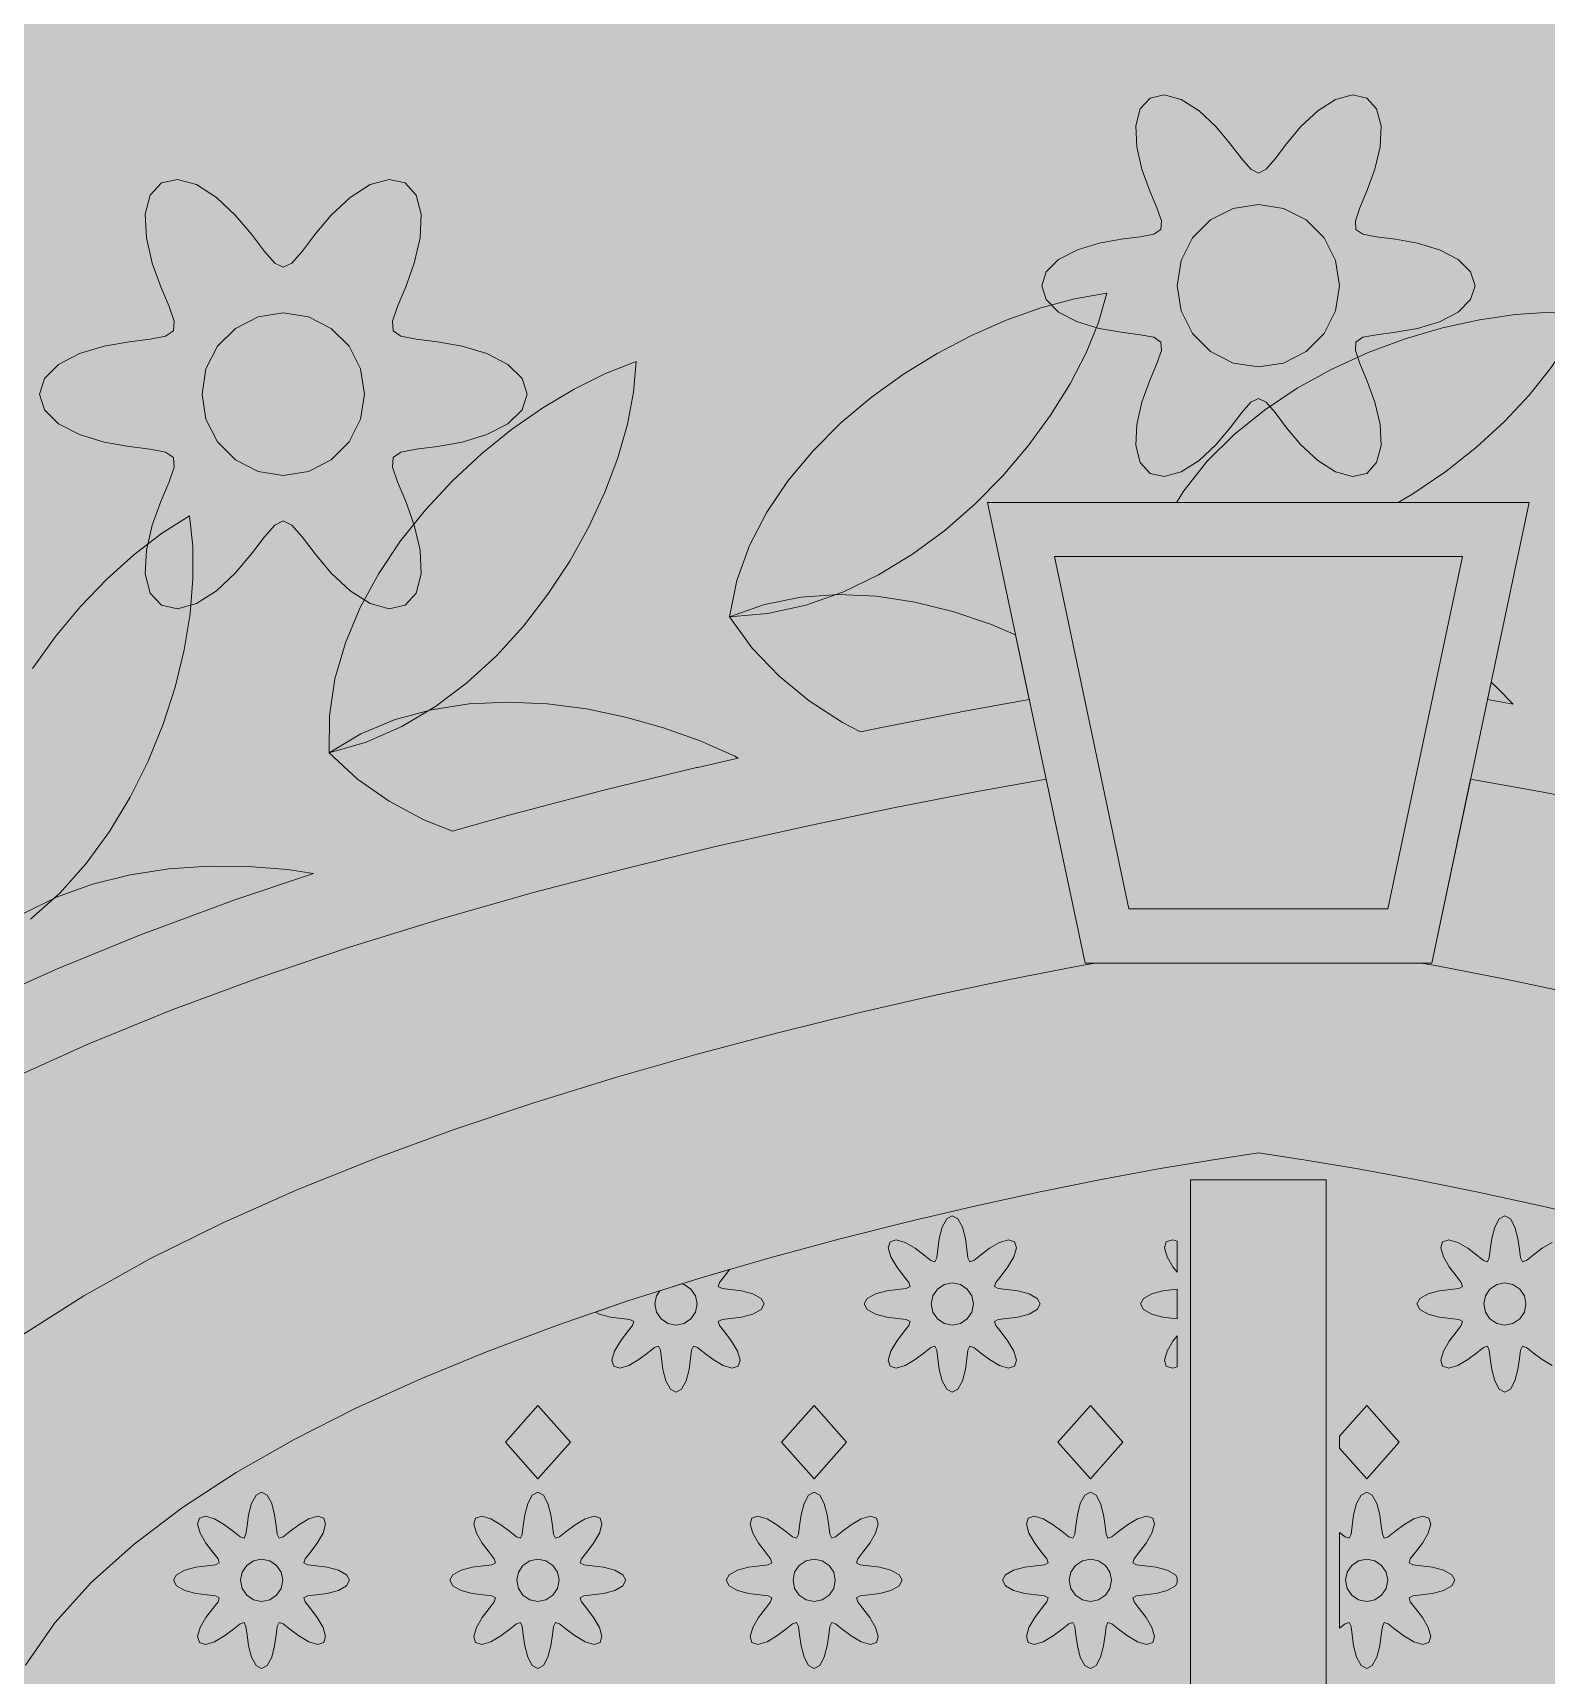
# Model space of a CAD drawing. Extents: x -18 to 1006, y -14 to 799.
# Drawn here: x 174.8 to 230.6, y 350.7 to 411.3 of the extents above; entities that cross this region are included whole.
import ezdxf

# ---------------------------------------------------------------- set-up
doc = ezdxf.new("R2010")
doc.units = 0
for name, color, linetype, lineweight, true_color in [('00_WHITE_BACKGROUND', 7, 'Continuous', 18, 0xffffff), ('02_CORNICES', 7, 'Continuous', 18, 0x000000), ('03_FRAMES_DOORS', 7, 'Continuous', 18, 0x000000), ('06_ORNAMENT', 7, 'Continuous', 18, 0x000000)]:
    doc.layers.add(name, color=color, linetype=linetype, lineweight=lineweight, true_color=true_color)

msp = doc.modelspace()

# ---------------------------------------------------------------- linework, layer by layer
at = {"layer": '00_WHITE_BACKGROUND', "color": 7, "lineweight": 18, "true_color": 0xffffff}
msp.add_solid([(-18, -14), (1006, -14), (-18, 799), (1006, 799)], dxfattribs=at)
at = {"layer": '02_CORNICES', "color": 7, "lineweight": 18, "true_color": 0x000000}
msp.add_lwpolyline([(212.46788, 392), (215.22082, 379), (224.77918, 379), (227.53212, 392)], close=True, dxfattribs=at)
at = {"layer": '03_FRAMES_DOORS', "color": 7, "lineweight": 18, "true_color": 0x000000}
for points in [[(233.52996, 382.71487), (230.44907, 383.31481), (227.83713, 383.78644), (226.4, 377), (213.6, 377), (212.16287, 383.78644), (209.55093, 383.31481), (206.47004, 382.71487), (203.26313, 382.0425), (199.9609, 381.29721), (196.59407, 380.47852), (193.19336, 379.58594), (189.78947, 378.61898), (186.41311, 377.57716), (183.095, 376.46), (179.86585, 375.267), (176.75637, 373.99769), (173.79727, 372.65156)], [(231.97734, 375.79648), (229.25, 376.375), (226.66141, 376.88414), (226.02382, 377), (213.97618, 377), (213.33859, 376.88414), (210.75, 376.375), (208.02266, 375.79648), (205.18375, 375.14812), (202.26047, 374.42945), (199.28, 373.64), (196.26953, 372.7793), (193.25625, 371.84687), (190.26734, 370.84227), (187.33, 369.765), (184.47141, 368.61461), (181.71875, 367.39063), (179.09922, 366.09258), (176.64, 364.72), (174.36828, 363.27242)], [(174.47977, 351.08687), (175.56759, 352.64444), (176.91327, 354.13368), (178.49312, 355.555), (180.2835, 356.90882), (182.26074, 358.19556), (184.40117, 359.41562), (186.68113, 360.56944), (189.07696, 361.65743), (191.565, 362.68), (194.12158, 363.63757), (196.72303, 364.53056), (199.3457, 365.35938), (201.96593, 366.12444), (204.56004, 366.82618), (207.10438, 367.465), (209.57527, 368.04132), (211.94907, 368.55556), (214.20211, 369.00812), (216.31072, 369.39944), (218.25124, 369.72993), (220, 370), (221.74876, 369.72993), (223.68928, 369.39944), (225.79789, 369.00813), (228.05093, 368.55556), (230.42473, 368.04132), (232.89562, 367.465)]]:
    msp.add_lwpolyline(points, dxfattribs=at)
msp.add_lwpolyline([(222.5, 369), (217.5, 369), (217.5, 256), (222.5, 256)], close=True, dxfattribs=at)
at = {"layer": '06_ORNAMENT', "color": 7, "lineweight": 18, "true_color": 0x000000}
for points in [[(227.83703, 402.51367), (227.37401, 402.97081), (226.68381, 403.32949), (225.87283, 403.57362), (225.06158, 403.71817), (224.36289, 403.80717), (223.86207, 403.90456), (223.60267, 404.08), (223.58043, 404.39237), (223.7465, 404.87479), (224.01877, 405.52437), (224.29921, 406.29921), (224.49328, 407.1236), (224.52775, 407.90068), (224.36336, 408.53024), (224, 408.9282), (223.47367, 409.0439), (222.84626, 408.87149), (222.19053, 408.45309), (221.57362, 407.87283), (221.04281, 407.24254), (220.61639, 406.68195), (220.28164, 406.29693), (220, 406.16), (219.71836, 406.29693), (219.38361, 406.68195), (218.95719, 407.24254), (218.42638, 407.87283), (217.80947, 408.45309), (217.15374, 408.87149), (216.52633, 409.0439), (216, 408.9282), (215.63664, 408.53024), (215.47225, 407.90068), (215.50672, 407.1236), (215.70079, 406.29921), (215.98123, 405.52437), (216.2535, 404.87479), (216.41957, 404.39237), (216.39733, 404.08), (216.13793, 403.90456), (215.63711, 403.80717), (214.93842, 403.71817), (214.12717, 403.57362), (213.31619, 403.32949), (212.62599, 402.97081), (212.16297, 402.51367), (212, 402), (212.16297, 401.48633), (212.62599, 401.02919), (213.31619, 400.67051), (214.12717, 400.42638), (214.93842, 400.28183), (215.63711, 400.19283), (216.13793, 400.09544), (216.39733, 399.92), (216.41957, 399.60763), (216.2535, 399.12521), (215.98123, 398.47563), (215.70079, 397.70079), (215.50672, 396.8764), (215.47225, 396.09932), (215.63664, 395.46976), (216, 395.0718), (216.52633, 394.9561), (217.15374, 395.12851), (217.80947, 395.54691), (218.42638, 396.12717), (218.95719, 396.75746), (219.38361, 397.31805), (219.71836, 397.70307), (220, 397.84), (220.28164, 397.70307), (220.61639, 397.31805), (221.04281, 396.75746), (221.57362, 396.12717), (222.19053, 395.54691), (222.84626, 395.12851), (223.47367, 394.9561), (224, 395.0718), (224.36336, 395.46976), (224.52775, 396.09932), (224.49328, 396.8764), (224.29921, 397.70079), (224.01877, 398.47563), (223.7465, 399.12521), (223.58043, 399.60763), (223.60267, 399.92), (223.86207, 400.09544), (224.36289, 400.19283), (225.06158, 400.28183), (225.87283, 400.42638), (226.68381, 400.67051), (227.37401, 401.02919), (227.83703, 401.48633), (228, 402)], [(192.81666, 398.57787), (192.29577, 399.09216), (191.51928, 399.49568), (190.60693, 399.77032), (189.69427, 399.93295), (188.90825, 400.03306), (188.34483, 400.14263), (188.053, 400.34), (188.02799, 400.69142), (188.21481, 401.23414), (188.52112, 401.96491), (188.83661, 402.83661), (189.05494, 403.76405), (189.09372, 404.63827), (188.90879, 405.34652), (188.5, 405.79423), (187.90788, 405.92439), (187.20205, 405.73042), (186.46435, 405.25973), (185.77032, 404.60693), (185.17316, 403.89786), (184.69344, 403.2672), (184.31684, 402.83405), (184, 402.68), (183.68316, 402.83405), (183.30656, 403.2672), (182.82684, 403.89786), (182.22968, 404.60693), (181.53565, 405.25973), (180.79795, 405.73042), (180.09212, 405.92439), (179.5, 405.79423), (179.09121, 405.34652), (178.90628, 404.63827), (178.94506, 403.76405), (179.16339, 402.83661), (179.47888, 401.96491), (179.78519, 401.23414), (179.97201, 400.69142), (179.947, 400.34), (179.65517, 400.14263), (179.09175, 400.03306), (178.30573, 399.93295), (177.39307, 399.77032), (176.48072, 399.49568), (175.70423, 399.09216), (175.18334, 398.57787), (175, 398), (175.18334, 397.42213), (175.70423, 396.90784), (176.48072, 396.50432), (177.39307, 396.22968), (178.30573, 396.06705), (179.09175, 395.96694), (179.65517, 395.85737), (179.947, 395.66), (179.97201, 395.30858), (179.78519, 394.76586), (179.47888, 394.03509), (179.16339, 393.16339), (178.94506, 392.23595), (178.90628, 391.36173), (179.09121, 390.65348), (179.5, 390.20577), (180.09212, 390.07561), (180.79795, 390.26958), (181.53565, 390.74027), (182.22968, 391.39307), (182.82684, 392.10214), (183.30656, 392.7328), (183.68316, 393.16595), (184, 393.32), (184.31684, 393.16595), (184.69344, 392.7328), (185.17316, 392.10214), (185.77032, 391.39307), (186.46435, 390.74027), (187.20205, 390.26958), (187.90788, 390.07561), (188.5, 390.20577), (188.90879, 390.65348), (189.09372, 391.36173), (189.05494, 392.23595), (188.83661, 393.16339), (188.52112, 394.03509), (188.21481, 394.76586), (188.02799, 395.30858), (188.053, 395.66), (188.34483, 395.85737), (188.90825, 395.96694), (189.69427, 396.06705), (190.60693, 396.22968), (191.51928, 396.50432), (192.29577, 396.90784), (192.81666, 397.42213), (193, 398)], [(222.85317, 402.92705), (222.42705, 403.76336), (221.76336, 404.42705), (220.92705, 404.85317), (220, 405), (219.07295, 404.85317), (218.23664, 404.42705), (217.57295, 403.76336), (217.14683, 402.92705), (217, 402), (217.14683, 401.07295), (217.57295, 400.23664), (218.23664, 399.57295), (219.07295, 399.14683), (220, 399), (220.92705, 399.14683), (221.76336, 399.57295), (222.42705, 400.23664), (222.85317, 401.07295), (223, 402)], [(203.2935, 390.20807), (204.65484, 390.6897), (205.96946, 391.32324), (207.22765, 392.08922), (208.41967, 392.96814), (209.5358, 393.94052), (210.56631, 394.98687), (211.50146, 396.08771), (212.33152, 397.22353), (213.04678, 398.37487), (213.63749, 399.52223), (214.09394, 400.64611), (214.40638, 401.72705), (213.2092, 401.51372), (211.96373, 401.17849), (210.68979, 400.72721), (209.40723, 400.16573), (208.13586, 399.49992), (206.89553, 398.73563), (205.70606, 397.87871), (204.58727, 396.93502), (203.55902, 395.91041), (202.64111, 394.81074), (201.85339, 393.64186), (201.21568, 392.40963), (200.74782, 391.1199), (200.46963, 389.77853), (201.89519, 389.89786)], [(186.85317, 398.92705), (186.42705, 399.76336), (185.76336, 400.42705), (184.92705, 400.85317), (184, 401), (183.07295, 400.85317), (182.23664, 400.42705), (181.57295, 399.76336), (181.14683, 398.92705), (181, 398), (181.14683, 397.07295), (181.57295, 396.23664), (182.23664, 395.57295), (183.07295, 395.14683), (184, 395), (184.92705, 395.14683), (185.76336, 395.57295), (186.42705, 396.23664), (186.85317, 397.07295), (187, 398)], [(225.70393, 394.31329), (226.91876, 395.1385), (228.05071, 396.03574), (229.08642, 396.98781), (230.01254, 397.97748), (230.81574, 398.98755), (231.48268, 400.00079), (232, 401), (230.7842, 401.02433), (229.49726, 400.93852), (228.15976, 400.74444), (226.7923, 400.44397), (225.41547, 400.03899), (224.04987, 399.53136), (222.71607, 398.92296), (221.43468, 398.21566), (220.22629, 397.41134), (219.11149, 396.51187), (218.11087, 395.51913), (217.24502, 394.43499), (216.98169, 394), (225.15717, 394)], [(187.0647, 385.15537), (188.37562, 385.73243), (189.61684, 386.47038), (190.7826, 387.34822), (191.86718, 388.34494), (192.86483, 389.43953), (193.76981, 390.61097), (194.57638, 391.83825), (195.2788, 393.10037), (195.87133, 394.37632), (196.34823, 395.64507), (196.70375, 396.88562), (196.93217, 398.07696), (197.02773, 399.19808), (195.89517, 398.75529), (194.73903, 398.18352), (193.57761, 397.49238), (192.42923, 396.69148), (191.31218, 395.79043), (190.24479, 394.79885), (189.24535, 393.72634), (188.33217, 392.58252), (187.52356, 391.37699), (186.83783, 390.11937), (186.29328, 388.81928), (185.90822, 387.48632), (185.70096, 386.1301), (185.68981, 384.76023)], [(226.4, 377), (213.6, 377), (210, 394), (230, 394)], [(202.30312, 387.58831), (203.42164, 386.67502), (204.64573, 385.88053), (205.30942, 385.53676), (205.85443, 385.65103), (205.89662, 385.65956), (208.97751, 386.2595), (209.01785, 386.26707), (211.54108, 386.72268), (211.03355, 389.11935), (210.11125, 389.50981), (208.7238, 389.97587), (207.31421, 390.32256), (205.89777, 390.53595), (204.48979, 390.60215), (203.10558, 390.50726), (201.76042, 390.23735), (200.46963, 389.77853), (201.31188, 388.62221)], [(229.40246, 386.55231), (228.82053, 387.16176), (228.59533, 387.36684), (228.45892, 386.72268)], [(186.74146, 383.79044), (187.91535, 382.96979), (189.19056, 382.29225), (190.25204, 381.86908), (192.37357, 382.47176), (192.43175, 382.48765), (195.83246, 383.38023), (195.88524, 383.39357), (199.25206, 384.21227), (199.30043, 384.2236), (200.7976, 384.56151), (200.66673, 384.63097), (199.38594, 385.19648), (198.03584, 385.6832), (196.63415, 386.08048), (195.19859, 386.37766), (193.74687, 386.56409), (192.29673, 386.62911), (190.86588, 386.56207), (189.47204, 386.35232), (188.13294, 385.9892), (186.86629, 385.46205), (185.68981, 384.76023)], [(173.44914, 376.39195), (174.12354, 376.09582), (175.51413, 376.72841), (175.62257, 376.77518), (178.73205, 378.0445), (178.82619, 378.08109), (182.05534, 379.27409), (182.13774, 379.30318), (185.11864, 380.30681), (184.15725, 380.45177), (182.70498, 380.56795), (181.23903, 380.57936), (179.77884, 380.47899), (178.34388, 380.25986), (176.9536, 379.91496), (175.62746, 379.43731), (174.38493, 378.81992), (173.24546, 378.0558), (172.2285, 377.13794)], [(211.83877, 364.62256), (211.53553, 364.79014), (211.12254, 364.89871), (210.70913, 364.95518), (210.39927, 364.99366), (210.26136, 365.06357), (210.30944, 365.21052), (210.50133, 365.45683), (210.75373, 365.78909), (210.96899, 366.15789), (211.06491, 366.49081), (210.9981, 366.71493), (210.77397, 366.78175), (210.44106, 366.68583), (210.07226, 366.47056), (209.74, 366.21817), (209.49369, 366.02627), (209.34674, 365.97819), (209.27682, 366.1161), (209.23834, 366.42596), (209.18187, 366.83937), (209.0733, 367.25237), (208.90573, 367.5556), (208.7, 367.66683), (208.49427, 367.5556), (208.3267, 367.25237), (208.21813, 366.83937), (208.16166, 366.42596), (208.12318, 366.1161), (208.05326, 365.97819), (207.90631, 366.02627), (207.66, 366.21817), (207.32774, 366.47056), (206.95894, 366.68583), (206.62603, 366.78175), (206.4019, 366.71493), (206.33509, 366.49081), (206.43101, 366.15789), (206.64627, 365.78909), (206.89867, 365.45683), (207.09056, 365.21052), (207.13864, 365.06357), (207.00073, 364.99366), (206.69087, 364.95518), (206.27746, 364.89871), (205.86447, 364.79014), (205.56123, 364.62256), (205.45, 364.41683), (205.56123, 364.21111), (205.86447, 364.04353), (206.27746, 363.93496), (206.69087, 363.87849), (207.00073, 363.84001), (207.13864, 363.7701), (207.09056, 363.62315), (206.89867, 363.37683), (206.64627, 363.04458), (206.43101, 362.67578), (206.33509, 362.34286), (206.4019, 362.11874), (206.62603, 362.05192), (206.95894, 362.14784), (207.32774, 362.3631), (207.66, 362.6155), (207.90631, 362.8074), (208.05326, 362.85548), (208.12318, 362.71757), (208.16166, 362.40771), (208.21813, 361.9943), (208.3267, 361.5813), (208.49427, 361.27807), (208.7, 361.16683), (208.90573, 361.27807), (209.0733, 361.5813), (209.18187, 361.9943), (209.23834, 362.40771), (209.27682, 362.71757), (209.34674, 362.85548), (209.49369, 362.8074), (209.74, 362.6155), (210.07226, 362.3631), (210.44106, 362.14784), (210.77397, 362.05192), (210.9981, 362.11874), (211.06491, 362.34286), (210.96899, 362.67578), (210.75373, 363.04458), (210.50133, 363.37683), (210.30944, 363.62315), (210.26136, 363.7701), (210.39927, 363.84001), (210.70913, 363.87849), (211.12254, 363.93496), (211.53553, 364.04353), (211.83877, 364.21111), (211.95, 364.41683)], [(216.82603, 366.78175), (216.6019, 366.71493), (216.53509, 366.49081), (216.63101, 366.15789), (216.84627, 365.78909), (217, 365.58672), (217, 366.73162)], [(195.66447, 364.04353), (196.07746, 363.93496), (196.49087, 363.87849), (196.80073, 363.84001), (196.93864, 363.7701), (196.89056, 363.62315), (196.69867, 363.37683), (196.44627, 363.04458), (196.23101, 362.67578), (196.13509, 362.34286), (196.2019, 362.11874), (196.42603, 362.05192), (196.75894, 362.14784), (197.12774, 362.3631), (197.46, 362.6155), (197.70631, 362.8074), (197.85326, 362.85548), (197.92318, 362.71757), (197.96166, 362.40771), (198.01813, 361.9943), (198.1267, 361.5813), (198.29427, 361.27807), (198.5, 361.16683), (198.70573, 361.27807), (198.8733, 361.5813), (198.98187, 361.9943), (199.03834, 362.40771), (199.07682, 362.71757), (199.14674, 362.85548), (199.29369, 362.8074), (199.54, 362.6155), (199.87226, 362.3631), (200.24106, 362.14784), (200.57397, 362.05192), (200.7981, 362.11874), (200.86491, 362.34286), (200.76899, 362.67578), (200.55373, 363.04458), (200.30133, 363.37683), (200.10944, 363.62315), (200.06136, 363.7701), (200.19927, 363.84001), (200.50913, 363.87849), (200.92254, 363.93496), (201.33553, 364.04353), (201.63877, 364.21111), (201.75, 364.41683), (201.63877, 364.62256), (201.33553, 364.79014), (200.92254, 364.89871), (200.50913, 364.95518), (200.19927, 364.99366), (200.06136, 365.06357), (200.10944, 365.21052), (200.30133, 365.45683), (200.47857, 365.69016), (199.3457, 365.35938), (196.72303, 364.53056), (195.52644, 364.11981)], [(197.77937, 364.71533), (197.72, 364.41683), (197.77937, 364.11834), (197.94846, 363.86529), (198.20151, 363.69621), (198.5, 363.63683), (198.79849, 363.69621), (199.05154, 363.86529), (199.22063, 364.11834), (199.28, 364.41683), (199.22063, 364.71533), (199.05154, 364.96838), (198.79849, 365.13746), (198.70337, 365.15638), (197.90563, 364.90428)], [(209.42063, 364.71533), (209.25154, 364.96838), (208.99849, 365.13746), (208.7, 365.19683), (208.40151, 365.13746), (208.14846, 364.96838), (207.97937, 364.71533), (207.92, 364.41683), (207.97937, 364.11834), (208.14846, 363.86529), (208.40151, 363.69621), (208.7, 363.63683), (208.99849, 363.69621), (209.25154, 363.86529), (209.42063, 364.11834), (209.48, 364.41683)], [(216.89087, 364.95518), (216.47746, 364.89871), (216.06447, 364.79014), (215.76123, 364.62256), (215.65, 364.41683), (215.76123, 364.21111), (216.06447, 364.04353), (216.47746, 363.93496), (216.89087, 363.87849), (217, 363.86494), (217, 364.96873)], [(229.82063, 364.71533), (229.65154, 364.96838), (229.39849, 365.13746), (229.1, 365.19683), (228.80151, 365.13746), (228.54846, 364.96838), (228.37937, 364.71533), (228.32, 364.41683), (228.37937, 364.11834), (228.54846, 363.86529), (228.80151, 363.69621), (229.1, 363.63683), (229.39849, 363.69621), (229.65154, 363.86529), (229.82063, 364.11834), (229.88, 364.41683)], [(216.84627, 363.04458), (216.63101, 362.67578), (216.53509, 362.34286), (216.6019, 362.11874), (216.82603, 362.05192), (217, 362.10205), (217, 363.24695)], [(192.2, 359.31683), (193.4, 357.96683), (194.6, 359.31683), (193.4, 360.66683)], [(202.4, 359.31683), (203.6, 357.96683), (204.8, 359.31683), (203.6, 360.66683)], [(212.6, 359.31683), (213.8, 357.96683), (215, 359.31683), (213.8, 360.66683)], [(224, 357.96683), (225.2, 359.31683), (224, 360.66683), (223, 359.54183), (223, 359.09183)], [(186.33877, 354.42256), (186.03553, 354.59014), (185.62254, 354.69871), (185.20913, 354.75518), (184.89927, 354.79366), (184.76136, 354.86357), (184.80944, 355.01052), (185.00133, 355.25683), (185.25373, 355.58909), (185.46899, 355.95789), (185.56491, 356.29081), (185.4981, 356.51493), (185.27397, 356.58175), (184.94106, 356.48583), (184.57226, 356.27056), (184.24, 356.01817), (183.99369, 355.82627), (183.84674, 355.77819), (183.77682, 355.9161), (183.73834, 356.22596), (183.68187, 356.63937), (183.5733, 357.05237), (183.40573, 357.3556), (183.2, 357.46683), (182.99427, 357.3556), (182.8267, 357.05237), (182.71813, 356.63937), (182.66166, 356.22596), (182.62318, 355.9161), (182.55326, 355.77819), (182.40631, 355.82627), (182.16, 356.01817), (181.82774, 356.27056), (181.45894, 356.48583), (181.12603, 356.58175), (180.9019, 356.51493), (180.83509, 356.29081), (180.93101, 355.95789), (181.14627, 355.58909), (181.39867, 355.25683), (181.59056, 355.01052), (181.63864, 354.86357), (181.50073, 354.79366), (181.19087, 354.75518), (180.77746, 354.69871), (180.36447, 354.59014), (180.06123, 354.42256), (179.95, 354.21683), (180.06123, 354.01111), (180.36447, 353.84353), (180.77746, 353.73496), (181.19087, 353.67849), (181.50073, 353.64001), (181.63864, 353.5701), (181.59056, 353.42315), (181.39867, 353.17683), (181.14627, 352.84458), (180.93101, 352.47578), (180.83509, 352.14286), (180.9019, 351.91874), (181.12603, 351.85192), (181.45894, 351.94784), (181.82774, 352.1631), (182.16, 352.4155), (182.40631, 352.6074), (182.55326, 352.65548), (182.62318, 352.51757), (182.66166, 352.20771), (182.71813, 351.7943), (182.8267, 351.3813), (182.99427, 351.07807), (183.2, 350.96683), (183.40573, 351.07807), (183.5733, 351.3813), (183.68187, 351.7943), (183.73834, 352.20771), (183.77682, 352.51757), (183.84674, 352.65548), (183.99369, 352.6074), (184.24, 352.4155), (184.57226, 352.1631), (184.94106, 351.94784), (185.27397, 351.85192), (185.4981, 351.91874), (185.56491, 352.14286), (185.46899, 352.47578), (185.25373, 352.84458), (185.00133, 353.17683), (184.80944, 353.42315), (184.76136, 353.5701), (184.89927, 353.64001), (185.20913, 353.67849), (185.62254, 353.73496), (186.03553, 353.84353), (186.33877, 354.01111), (186.45, 354.21683)], [(196.53877, 354.42256), (196.23553, 354.59014), (195.82254, 354.69871), (195.40913, 354.75518), (195.09927, 354.79366), (194.96136, 354.86357), (195.00944, 355.01052), (195.20133, 355.25683), (195.45373, 355.58909), (195.66899, 355.95789), (195.76491, 356.29081), (195.6981, 356.51493), (195.47397, 356.58175), (195.14106, 356.48583), (194.77226, 356.27056), (194.44, 356.01817), (194.19369, 355.82627), (194.04674, 355.77819), (193.97682, 355.9161), (193.93834, 356.22596), (193.88187, 356.63937), (193.7733, 357.05237), (193.60573, 357.3556), (193.4, 357.46683), (193.19427, 357.3556), (193.0267, 357.05237), (192.91813, 356.63937), (192.86166, 356.22596), (192.82318, 355.9161), (192.75326, 355.77819), (192.60631, 355.82627), (192.36, 356.01817), (192.02774, 356.27056), (191.65894, 356.48583), (191.32603, 356.58175), (191.1019, 356.51493), (191.03509, 356.29081), (191.13101, 355.95789), (191.34627, 355.58909), (191.59867, 355.25683), (191.79056, 355.01052), (191.83864, 354.86357), (191.70073, 354.79366), (191.39087, 354.75518), (190.97746, 354.69871), (190.56447, 354.59014), (190.26123, 354.42256), (190.15, 354.21683), (190.26123, 354.01111), (190.56447, 353.84353), (190.97746, 353.73496), (191.39087, 353.67849), (191.70073, 353.64001), (191.83864, 353.5701), (191.79056, 353.42315), (191.59867, 353.17683), (191.34627, 352.84458), (191.13101, 352.47578), (191.03509, 352.14286), (191.1019, 351.91874), (191.32603, 351.85192), (191.65894, 351.94784), (192.02774, 352.1631), (192.36, 352.4155), (192.60631, 352.6074), (192.75326, 352.65548), (192.82318, 352.51757), (192.86166, 352.20771), (192.91813, 351.7943), (193.0267, 351.3813), (193.19427, 351.07807), (193.4, 350.96683), (193.60573, 351.07807), (193.7733, 351.3813), (193.88187, 351.7943), (193.93834, 352.20771), (193.97682, 352.51757), (194.04674, 352.65548), (194.19369, 352.6074), (194.44, 352.4155), (194.77226, 352.1631), (195.14106, 351.94784), (195.47397, 351.85192), (195.6981, 351.91874), (195.76491, 352.14286), (195.66899, 352.47578), (195.45373, 352.84458), (195.20133, 353.17683), (195.00944, 353.42315), (194.96136, 353.5701), (195.09927, 353.64001), (195.40913, 353.67849), (195.82254, 353.73496), (196.23553, 353.84353), (196.53877, 354.01111), (196.65, 354.21683)], [(206.73877, 354.42256), (206.43553, 354.59014), (206.02254, 354.69871), (205.60913, 354.75518), (205.29927, 354.79366), (205.16136, 354.86357), (205.20944, 355.01052), (205.40133, 355.25683), (205.65373, 355.58909), (205.86899, 355.95789), (205.96491, 356.29081), (205.8981, 356.51493), (205.67397, 356.58175), (205.34106, 356.48583), (204.97226, 356.27056), (204.64, 356.01817), (204.39369, 355.82627), (204.24674, 355.77819), (204.17682, 355.9161), (204.13834, 356.22596), (204.08187, 356.63937), (203.9733, 357.05237), (203.80573, 357.3556), (203.6, 357.46683), (203.39427, 357.3556), (203.2267, 357.05237), (203.11813, 356.63937), (203.06166, 356.22596), (203.02318, 355.9161), (202.95326, 355.77819), (202.80631, 355.82627), (202.56, 356.01817), (202.22774, 356.27056), (201.85894, 356.48583), (201.52603, 356.58175), (201.3019, 356.51493), (201.23509, 356.29081), (201.33101, 355.95789), (201.54627, 355.58909), (201.79867, 355.25683), (201.99056, 355.01052), (202.03864, 354.86357), (201.90073, 354.79366), (201.59087, 354.75518), (201.17746, 354.69871), (200.76447, 354.59014), (200.46123, 354.42256), (200.35, 354.21683), (200.46123, 354.01111), (200.76447, 353.84353), (201.17746, 353.73496), (201.59087, 353.67849), (201.90073, 353.64001), (202.03864, 353.5701), (201.99056, 353.42315), (201.79867, 353.17683), (201.54627, 352.84458), (201.33101, 352.47578), (201.23509, 352.14286), (201.3019, 351.91874), (201.52603, 351.85192), (201.85894, 351.94784), (202.22774, 352.1631), (202.56, 352.4155), (202.80631, 352.6074), (202.95326, 352.65548), (203.02318, 352.51757), (203.06166, 352.20771), (203.11813, 351.7943), (203.2267, 351.3813), (203.39427, 351.07807), (203.6, 350.96683), (203.80573, 351.07807), (203.9733, 351.3813), (204.08187, 351.7943), (204.13834, 352.20771), (204.17682, 352.51757), (204.24674, 352.65548), (204.39369, 352.6074), (204.64, 352.4155), (204.97226, 352.1631), (205.34106, 351.94784), (205.67397, 351.85192), (205.8981, 351.91874), (205.96491, 352.14286), (205.86899, 352.47578), (205.65373, 352.84458), (205.40133, 353.17683), (205.20944, 353.42315), (205.16136, 353.5701), (205.29927, 353.64001), (205.60913, 353.67849), (206.02254, 353.73496), (206.43553, 353.84353), (206.73877, 354.01111), (206.85, 354.21683)], [(216.93877, 354.42256), (216.63553, 354.59014), (216.22254, 354.69871), (215.80913, 354.75518), (215.49927, 354.79366), (215.36136, 354.86357), (215.40944, 355.01052), (215.60133, 355.25683), (215.85373, 355.58909), (216.06899, 355.95789), (216.16491, 356.29081), (216.0981, 356.51493), (215.87397, 356.58175), (215.54106, 356.48583), (215.17226, 356.27056), (214.84, 356.01817), (214.59369, 355.82627), (214.44674, 355.77819), (214.37682, 355.9161), (214.33834, 356.22596), (214.28187, 356.63937), (214.1733, 357.05237), (214.00573, 357.3556), (213.8, 357.46683), (213.59427, 357.3556), (213.4267, 357.05237), (213.31813, 356.63937), (213.26166, 356.22596), (213.22318, 355.9161), (213.15326, 355.77819), (213.00631, 355.82627), (212.76, 356.01817), (212.42774, 356.27056), (212.05894, 356.48583), (211.72603, 356.58175), (211.5019, 356.51493), (211.43509, 356.29081), (211.53101, 355.95789), (211.74627, 355.58909), (211.99867, 355.25683), (212.19056, 355.01052), (212.23864, 354.86357), (212.10073, 354.79366), (211.79087, 354.75518), (211.37746, 354.69871), (210.96447, 354.59014), (210.66123, 354.42256), (210.55, 354.21683), (210.66123, 354.01111), (210.96447, 353.84353), (211.37746, 353.73496), (211.79087, 353.67849), (212.10073, 353.64001), (212.23864, 353.5701), (212.19056, 353.42315), (211.99867, 353.17683), (211.74627, 352.84458), (211.53101, 352.47578), (211.43509, 352.14286), (211.5019, 351.91874), (211.72603, 351.85192), (212.05894, 351.94784), (212.42774, 352.1631), (212.76, 352.4155), (213.00631, 352.6074), (213.15326, 352.65548), (213.22318, 352.51757), (213.26166, 352.20771), (213.31813, 351.7943), (213.4267, 351.3813), (213.59427, 351.07807), (213.8, 350.96683), (214.00573, 351.07807), (214.1733, 351.3813), (214.28187, 351.7943), (214.33834, 352.20771), (214.37682, 352.51757), (214.44674, 352.65548), (214.59369, 352.6074), (214.84, 352.4155), (215.17226, 352.1631), (215.54106, 351.94784), (215.87397, 351.85192), (216.0981, 351.91874), (216.16491, 352.14286), (216.06899, 352.47578), (215.85373, 352.84458), (215.60133, 353.17683), (215.40944, 353.42315), (215.36136, 353.5701), (215.49927, 353.64001), (215.80913, 353.67849), (216.22254, 353.73496), (216.63553, 353.84353), (216.93877, 354.01111), (217, 354.12436), (217, 354.30931)], [(223.20631, 352.6074), (223.35326, 352.65548), (223.42318, 352.51757), (223.46166, 352.20771), (223.51813, 351.7943), (223.6267, 351.3813), (223.79427, 351.07807), (224, 350.96683), (224.20573, 351.07807), (224.3733, 351.3813), (224.48187, 351.7943), (224.53834, 352.20771), (224.57682, 352.51757), (224.64674, 352.65548), (224.79369, 352.6074), (225.04, 352.4155), (225.37226, 352.1631), (225.74106, 351.94784), (226.07397, 351.85192), (226.2981, 351.91874), (226.36491, 352.14286), (226.26899, 352.47578), (226.05373, 352.84458), (225.80133, 353.17683), (225.60944, 353.42315), (225.56136, 353.5701), (225.69927, 353.64001), (226.00913, 353.67849), (226.42254, 353.73496), (226.83553, 353.84353), (227.13877, 354.01111), (227.25, 354.21683), (227.13877, 354.42256), (226.83553, 354.59014), (226.42254, 354.69871), (226.00913, 354.75518), (225.69927, 354.79366), (225.56136, 354.86357), (225.60944, 355.01052), (225.80133, 355.25683), (226.05373, 355.58909), (226.26899, 355.95789), (226.36491, 356.29081), (226.2981, 356.51493), (226.07397, 356.58175), (225.74106, 356.48583), (225.37226, 356.27056), (225.04, 356.01817), (224.79369, 355.82627), (224.64674, 355.77819), (224.57682, 355.9161), (224.53834, 356.22596), (224.48187, 356.63937), (224.3733, 357.05237), (224.20573, 357.3556), (224, 357.46683), (223.79427, 357.3556), (223.6267, 357.05237), (223.51813, 356.63937), (223.46166, 356.22596), (223.42318, 355.9161), (223.35326, 355.77819), (223.20631, 355.82627), (223, 355.987), (223, 352.44666)], [(183.92063, 354.51533), (183.75154, 354.76838), (183.49849, 354.93746), (183.2, 354.99683), (182.90151, 354.93746), (182.64846, 354.76838), (182.47937, 354.51533), (182.42, 354.21683), (182.47937, 353.91834), (182.64846, 353.66529), (182.90151, 353.49621), (183.2, 353.43683), (183.49849, 353.49621), (183.75154, 353.66529), (183.92063, 353.91834), (183.98, 354.21683)], [(194.12063, 354.51533), (193.95154, 354.76838), (193.69849, 354.93746), (193.4, 354.99683), (193.10151, 354.93746), (192.84846, 354.76838), (192.67937, 354.51533), (192.62, 354.21683), (192.67937, 353.91834), (192.84846, 353.66529), (193.10151, 353.49621), (193.4, 353.43683), (193.69849, 353.49621), (193.95154, 353.66529), (194.12063, 353.91834), (194.18, 354.21683)], [(204.32063, 354.51533), (204.15154, 354.76838), (203.89849, 354.93746), (203.6, 354.99683), (203.30151, 354.93746), (203.04846, 354.76838), (202.87937, 354.51533), (202.82, 354.21683), (202.87937, 353.91834), (203.04846, 353.66529), (203.30151, 353.49621), (203.6, 353.43683), (203.89849, 353.49621), (204.15154, 353.66529), (204.32063, 353.91834), (204.38, 354.21683)], [(214.52063, 354.51533), (214.35154, 354.76838), (214.09849, 354.93746), (213.8, 354.99683), (213.50151, 354.93746), (213.24846, 354.76838), (213.07937, 354.51533), (213.02, 354.21683), (213.07937, 353.91834), (213.24846, 353.66529), (213.50151, 353.49621), (213.8, 353.43683), (214.09849, 353.49621), (214.35154, 353.66529), (214.52063, 353.91834), (214.58, 354.21683)], [(224.72063, 354.51533), (224.55154, 354.76838), (224.29849, 354.93746), (224, 354.99683), (223.70151, 354.93746), (223.44846, 354.76838), (223.27937, 354.51533), (223.22, 354.21683), (223.27937, 353.91834), (223.44846, 353.66529), (223.70151, 353.49621), (224, 353.43683), (224.29849, 353.49621), (224.55154, 353.66529), (224.72063, 353.91834), (224.78, 354.21683)]]:
    msp.add_lwpolyline(points, close=True, dxfattribs=at)
for points in [[(174.67304, 378.61543), (175.74644, 379.58135), (176.71855, 380.66976), (177.58784, 381.85892), (178.35277, 383.1271), (179.01183, 384.45259), (179.56347, 385.81365), (180.00616, 387.18855), (180.33838, 388.55557), (180.5586, 389.89298), (180.66527, 391.17906), (180.65688, 392.39207), (180.53188, 393.51029), (179.50747, 392.85506), (178.48509, 392.06872), (177.48082, 391.16428), (176.51075, 390.15473), (175.59096, 389.05307), (174.73752, 387.8723)], [(230.84106, 366.68583), (230.47226, 366.47056), (230.14, 366.21817), (229.89369, 366.02627), (229.74674, 365.97819), (229.67682, 366.1161), (229.63834, 366.42596), (229.58187, 366.83937), (229.4733, 367.25237), (229.30573, 367.5556), (229.1, 367.66683), (228.89427, 367.5556), (228.7267, 367.25237), (228.61813, 366.83937), (228.56166, 366.42596), (228.52318, 366.1161), (228.45326, 365.97819), (228.30631, 366.02627), (228.06, 366.21817), (227.72774, 366.47056), (227.35894, 366.68583), (227.02603, 366.78175), (226.8019, 366.71493), (226.73509, 366.49081), (226.83101, 366.15789), (227.04627, 365.78909), (227.29867, 365.45683), (227.49056, 365.21052), (227.53864, 365.06357), (227.40073, 364.99366), (227.09087, 364.95518), (226.67746, 364.89871), (226.26447, 364.79014), (225.96123, 364.62256), (225.85, 364.41683), (225.96123, 364.21111), (226.26447, 364.04353), (226.67746, 363.93496), (227.09087, 363.87849), (227.40073, 363.84001), (227.53864, 363.7701), (227.49056, 363.62315), (227.29867, 363.37683), (227.04627, 363.04458), (226.83101, 362.67578), (226.73509, 362.34286), (226.8019, 362.11874), (227.02603, 362.05192), (227.35894, 362.14784), (227.72774, 362.3631), (228.06, 362.6155), (228.30631, 362.8074), (228.45326, 362.85548), (228.52318, 362.71757), (228.56166, 362.40771), (228.61813, 361.9943), (228.7267, 361.5813), (228.89427, 361.27807), (229.1, 361.16683), (229.30573, 361.27807), (229.4733, 361.5813), (229.58187, 361.9943), (229.63834, 362.40771), (229.67682, 362.71757), (229.74674, 362.85548), (229.89369, 362.8074), (230.14, 362.6155), (230.47226, 362.3631), (230.84106, 362.14784)]]:
    msp.add_lwpolyline(points, dxfattribs=at)

doc.saveas('drawing.dxf')
